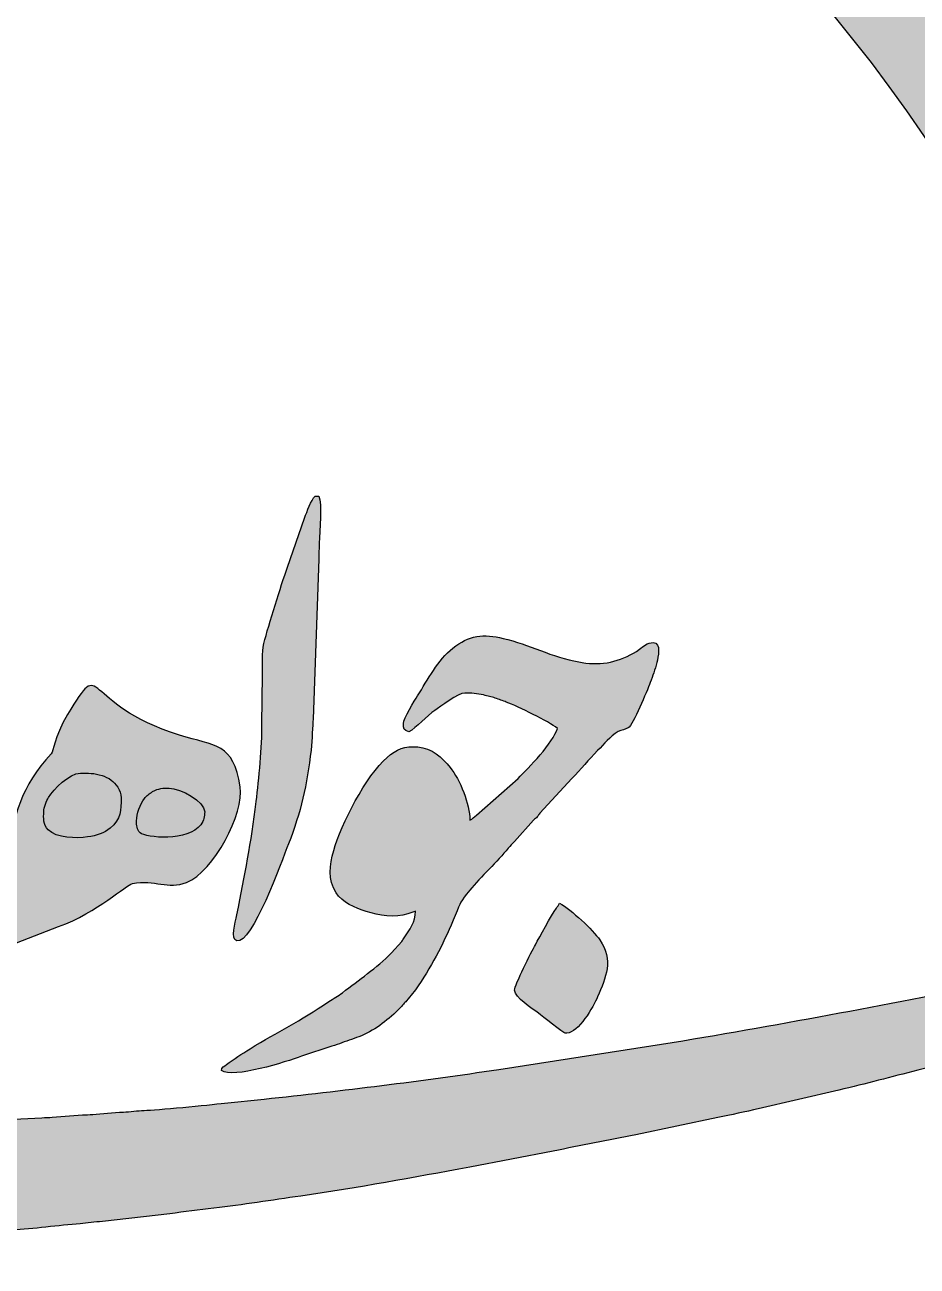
# Model space of a CAD drawing. Header units: millimetres. Extents: x -661.7 to -611.7, y -43.4 to 6.6.
# Drawn here: x -633.63 to -624.59, y -25.29 to -12.7 of the extents above; entities that cross this region are included whole.
import ezdxf

# ---------------------------------------------------------------- set-up
doc = ezdxf.new("R2010")
doc.units = ezdxf.units.MM
doc.header["$MEASUREMENT"] = 0
doc.layers.add('Layer 1', color=7, linetype='Continuous')

msp = doc.modelspace()

# ---------------------------------------------------------------- hatches: boundary and pattern name
at = {"layer": 'Layer 1', "true_color": 0x201e1e}
h = msp.add_hatch(color=250, dxfattribs=at)
edge = h.paths.add_edge_path()
edge.add_spline(control_points=[(-632.6188, -5.5433), (-626.1568, -7.7848), (-621.5173, -13.9255), (-621.5173, -21.1504), (-621.5173, -23.568), (-622.0368, -25.8641), (-622.9701, -27.9335), (-622.2923, -26.2056), (-621.9198, -24.3243), (-621.9198, -22.3559), (-621.9198, -15.3831), (-626.5908, -9.5016), (-632.9744, -7.6687), (-632.8872, -7.6316), (-632.804, -7.5829), (-632.7272, -7.5224), (-632.3312, -7.2102), (-632.169, -6.648), (-632.2791, -6.1639), (-632.333, -5.9269), (-632.4552, -5.7171), (-632.6188, -5.5433)], knot_values=[0, 0, 0, 0, 0.1428571, 0.1428571, 0.1428571, 0.2857143, 0.2857143, 0.2857143, 0.4285714, 0.4285714, 0.4285714, 0.5714286, 0.5714286, 0.5714286, 0.7142857, 0.7142857, 0.7142857, 0.8571429, 0.8571429, 0.8571429, 1, 1, 1, 1], degree=3, periodic=1)
h = msp.add_hatch(color=250, dxfattribs=at)
edge = h.paths.add_edge_path()
edge.add_spline(control_points=[(-630.6504, -17.4789), (-630.6504, -17.4789), (-630.6858, -17.4789), (-630.6858, -17.4789), (-630.7284, -17.5222), (-630.7685, -17.6335), (-630.7935, -17.7014), (-630.7935, -17.7014), (-630.9676, -18.2005), (-630.9676, -18.2005), (-631.0337, -18.3923), (-631.1559, -18.7783), (-631.2058, -18.9729), (-631.2296, -19.0661), (-631.2195, -19.1895), (-631.2195, -19.296), (-631.2195, -19.296), (-631.2253, -19.7915), (-631.2253, -19.7915), (-631.2253, -20.0162), (-631.2559, -20.3488), (-631.2837, -20.5748), (-631.3372, -21.01), (-631.3965, -21.3029), (-631.4798, -21.7258), (-631.4952, -21.8039), (-631.5505, -21.969), (-631.4788, -21.9873), (-631.3287, -22.0257), (-631.0265, -21.1833), (-630.9569, -21.006), (-630.8321, -20.6879), (-630.767, -20.406), (-630.7277, -20.0538), (-630.7157, -19.9461), (-630.7148, -19.8065), (-630.7054, -19.7404), (-630.7054, -19.7404), (-630.6507, -18.1152), (-630.6507, -18.1152), (-630.6507, -18.0564), (-630.6446, -18.0097), (-630.6448, -17.9562), (-630.6455, -17.8246), (-630.6093, -17.5542), (-630.6504, -17.4789)], knot_values=[0, 0, 0, 0, 0.0666667, 0.0666667, 0.0666667, 0.1333333, 0.1333333, 0.1333333, 0.2, 0.2, 0.2, 0.2666667, 0.2666667, 0.2666667, 0.3333333, 0.3333333, 0.3333333, 0.4, 0.4, 0.4, 0.4666667, 0.4666667, 0.4666667, 0.5333333, 0.5333333, 0.5333333, 0.6, 0.6, 0.6, 0.6666667, 0.6666667, 0.6666667, 0.7333333, 0.7333333, 0.7333333, 0.8, 0.8, 0.8, 0.8666667, 0.8666667, 0.8666667, 0.9333333, 0.9333333, 0.9333333, 1, 1, 1, 1], degree=3, periodic=1)
h = msp.add_hatch(color=250, dxfattribs=at)
edge = h.paths.add_edge_path()
edge.add_spline(control_points=[(-629.7916, -19.7854), (-629.7916, -19.8388), (-629.7916, -19.8507), (-629.7373, -19.8705), (-629.6601, -19.8278), (-629.5548, -19.7048), (-629.4737, -19.6513), (-629.4232, -19.618), (-629.2348, -19.4757), (-629.1684, -19.4757), (-629.1075, -19.4757), (-629.044, -19.4827), (-628.9818, -19.4955), (-628.936, -19.505), (-628.9003, -19.5141), (-628.8616, -19.5274), (-628.8236, -19.5405), (-628.7835, -19.5533), (-628.7492, -19.5671), (-628.6272, -19.6162), (-628.319, -19.7611), (-628.2312, -19.8344), (-628.2749, -19.9811), (-628.5239, -20.2351), (-628.6305, -20.3417), (-628.6305, -20.3417), (-629.0527, -20.7146), (-629.0527, -20.7146), (-629.0746, -20.7326), (-629.0919, -20.753), (-629.1183, -20.7632), (-629.1183, -20.604), (-629.219, -20.353), (-629.3187, -20.2294), (-629.3999, -20.1287), (-629.5039, -20.0343), (-629.6459, -20.0221), (-629.7797, -20.0107), (-629.8592, -20.0427), (-629.9573, -20.1281), (-630.1702, -20.3132), (-630.4224, -20.8052), (-630.4986, -21.0726), (-630.5417, -21.2234), (-630.558, -21.363), (-630.4738, -21.5009), (-630.4144, -21.5982), (-630.2782, -21.6566), (-630.1686, -21.6907), (-630.0403, -21.7307), (-629.8773, -21.7568), (-629.7458, -21.7154), (-629.7217, -21.7078), (-629.6913, -21.6931), (-629.6696, -21.6875), (-629.6701, -21.7933), (-629.728, -21.8788), (-629.7848, -21.9587), (-629.7957, -21.9741), (-629.7983, -21.9809), (-629.8094, -21.9952), (-629.8094, -21.9952), (-629.914, -22.1111), (-629.914, -22.1111), (-630.0652, -22.2628), (-630.2406, -22.3842), (-630.4106, -22.5138), (-630.4563, -22.5486), (-630.5003, -22.5722), (-630.5468, -22.6038), (-630.8463, -22.8077), (-631.0565, -22.903), (-631.3461, -23.0826), (-631.4317, -23.1358), (-631.509, -23.1843), (-631.5849, -23.242), (-631.6052, -23.2574), (-631.6362, -23.2723), (-631.6368, -23.3033), (-631.5159, -23.3877), (-630.9815, -23.213), (-630.8237, -23.1588), (-630.8237, -23.1588), (-630.516, -23.0563), (-630.516, -23.0563), (-630.4784, -23.0441), (-630.4493, -23.0346), (-630.4162, -23.0224), (-630.3508, -22.9981), (-630.2815, -22.9775), (-630.2183, -22.9502), (-630.0623, -22.883), (-629.9411, -22.7843), (-629.8234, -22.6666), (-629.8098, -22.653), (-629.8047, -22.6442), (-629.7925, -22.6303), (-629.7805, -22.6165), (-629.7719, -22.6106), (-629.7599, -22.5957), (-629.7201, -22.5464), (-629.6779, -22.4979), (-629.642, -22.4443), (-629.4864, -22.2115), (-629.3757, -21.9935), (-629.2667, -21.7309), (-629.2061, -21.585), (-629.2215, -21.5979), (-629.1187, -21.4748), (-629.0089, -21.3433), (-628.836, -21.1784), (-628.7302, -21.0497), (-628.7087, -21.0235), (-628.6891, -21.0078), (-628.6656, -20.9794), (-628.6656, -20.9794), (-628.4722, -20.7631), (-628.4722, -20.7631), (-628.459, -20.75), (-628.4482, -20.7462), (-628.4361, -20.732), (-628.4227, -20.7163), (-628.4209, -20.7069), (-628.4079, -20.6928), (-628.4079, -20.6928), (-628.0852, -20.3427), (-628.0852, -20.3427), (-627.9941, -20.2511), (-627.9154, -20.1498), (-627.8237, -20.0594), (-627.7528, -19.9895), (-627.7045, -19.9199), (-627.6141, -19.8654), (-627.5862, -19.8486), (-627.5387, -19.8453), (-627.5152, -19.8301), (-627.4632, -19.7962), (-627.3255, -19.4589), (-627.2906, -19.3691), (-627.2649, -19.3032), (-627.2428, -19.2366), (-627.2244, -19.1678), (-627.2101, -19.114), (-627.1765, -18.965), (-627.2597, -18.965), (-627.3247, -18.965), (-627.3554, -18.9996), (-627.401, -19.0325), (-627.5569, -19.1453), (-627.7521, -19.1966), (-627.9428, -19.1717), (-627.9699, -19.1681), (-627.9899, -19.1643), (-628.0155, -19.1593), (-628.1452, -19.1338), (-628.2784, -19.0945), (-628.4031, -19.0448), (-628.528, -18.9951), (-628.6507, -18.9547), (-628.7809, -18.9215), (-628.9779, -18.8713), (-629.13, -18.8905), (-629.2917, -19.0198), (-629.4428, -19.1406), (-629.5425, -19.3398), (-629.6505, -19.5052), (-629.6774, -19.5465), (-629.7916, -19.735), (-629.7916, -19.7854)], knot_values=[0, 0, 0, 0, 0.0178571, 0.0178571, 0.0178571, 0.0357143, 0.0357143, 0.0357143, 0.0535714, 0.0535714, 0.0535714, 0.0714286, 0.0714286, 0.0714286, 0.0892857, 0.0892857, 0.0892857, 0.1071429, 0.1071429, 0.1071429, 0.125, 0.125, 0.125, 0.1428571, 0.1428571, 0.1428571, 0.1607143, 0.1607143, 0.1607143, 0.1785714, 0.1785714, 0.1785714, 0.1964286, 0.1964286, 0.1964286, 0.2142857, 0.2142857, 0.2142857, 0.2321429, 0.2321429, 0.2321429, 0.25, 0.25, 0.25, 0.2678571, 0.2678571, 0.2678571, 0.2857143, 0.2857143, 0.2857143, 0.3035714, 0.3035714, 0.3035714, 0.3214286, 0.3214286, 0.3214286, 0.3392857, 0.3392857, 0.3392857, 0.3571429, 0.3571429, 0.3571429, 0.375, 0.375, 0.375, 0.3928571, 0.3928571, 0.3928571, 0.4107143, 0.4107143, 0.4107143, 0.4285714, 0.4285714, 0.4285714, 0.4464286, 0.4464286, 0.4464286, 0.4642857, 0.4642857, 0.4642857, 0.4821429, 0.4821429, 0.4821429, 0.5, 0.5, 0.5, 0.5178571, 0.5178571, 0.5178571, 0.5357143, 0.5357143, 0.5357143, 0.5535714, 0.5535714, 0.5535714, 0.5714286, 0.5714286, 0.5714286, 0.5892857, 0.5892857, 0.5892857, 0.6071429, 0.6071429, 0.6071429, 0.625, 0.625, 0.625, 0.6428571, 0.6428571, 0.6428571, 0.6607143, 0.6607143, 0.6607143, 0.6785714, 0.6785714, 0.6785714, 0.6964286, 0.6964286, 0.6964286, 0.7142857, 0.7142857, 0.7142857, 0.7321429, 0.7321429, 0.7321429, 0.75, 0.75, 0.75, 0.7678571, 0.7678571, 0.7678571, 0.7857143, 0.7857143, 0.7857143, 0.8035714, 0.8035714, 0.8035714, 0.8214286, 0.8214286, 0.8214286, 0.8392857, 0.8392857, 0.8392857, 0.8571429, 0.8571429, 0.8571429, 0.875, 0.875, 0.875, 0.8928571, 0.8928571, 0.8928571, 0.9107143, 0.9107143, 0.9107143, 0.9285714, 0.9285714, 0.9285714, 0.9464286, 0.9464286, 0.9464286, 0.9642857, 0.9642857, 0.9642857, 0.9821429, 0.9821429, 0.9821429, 1, 1, 1, 1], degree=3, periodic=1)
h = msp.add_hatch(color=250, dxfattribs=at)
edge = h.paths.add_edge_path()
edge.add_spline(control_points=[(-638.9483, -22.8679), (-638.9483, -22.8679), (-638.8003, -22.7012), (-638.8003, -22.7012), (-638.9635, -22.5597), (-639.0814, -22.3433), (-639.2193, -22.1511), (-639.6618, -22.6021), (-639.9195, -23.1014), (-640.0055, -23.7383), (-640.136, -24.7036), (-639.6324, -25.4044), (-638.6185, -25.2645), (-638.2311, -25.211), (-637.9253, -25.0913), (-637.5927, -24.9046), (-637.2518, -24.7132), (-636.8907, -24.3846), (-636.6313, -24.093), (-636.244, -23.6576), (-635.6574, -22.8521), (-635.2921, -22.369), (-635.1141, -22.1337), (-634.7255, -21.7094), (-634.4413, -21.5796), (-634.4413, -21.5796), (-633.8433, -21.1624), (-633.8433, -21.1624), (-633.8433, -21.1624), (-633.8202, -21.1396), (-633.8202, -21.1396), (-633.7319, -20.6992), (-633.6704, -20.4297), (-633.3598, -20.0904), (-633.3324, -20.0605), (-633.3421, -19.9382), (-633.1943, -19.6927), (-632.8196, -19.0704), (-633.0829, -19.5844), (-632.0596, -19.9027), (-631.6978, -20.0153), (-631.5131, -19.9793), (-631.4451, -20.4261), (-631.4049, -20.6903), (-631.7122, -21.2877), (-631.99, -21.3959), (-632.1768, -21.4687), (-632.3116, -21.3653), (-632.5386, -21.4076), (-632.6015, -21.4193), (-632.8918, -21.6971), (-633.2858, -21.8441), (-633.2858, -21.8441), (-633.8358, -22.0545), (-633.8358, -22.0545), (-633.8612, -22.09), (-633.8926, -22.0908), (-633.935, -22.1127), (-634.2773, -22.2934), (-634.2279, -22.2588), (-634.4969, -22.485), (-634.9489, -22.8649), (-635.2809, -23.306), (-635.6165, -23.7936), (-635.8399, -24.1182), (-636.24, -24.704), (-636.5041, -24.9723), (-636.9196, -25.3943), (-637.0505, -25.5496), (-637.5556, -25.8535), (-638.0193, -26.1324), (-638.4533, -26.1475), (-638.4925, -26.1615), (-638.5612, -26.186), (-638.8707, -26.1654), (-638.9874, -26.1409), (-639.4517, -26.0434), (-639.7046, -25.8346), (-639.955, -25.4709), (-640.1502, -25.1876), (-640.2383, -24.808), (-640.2697, -24.4706), (-640.3158, -23.9729), (-640.2504, -23.4671), (-640.0709, -22.9992), (-639.9055, -22.5681), (-639.6642, -22.1861), (-639.3388, -21.8577), (-639.5481, -21.1786), (-639.526, -20.5178), (-639.1792, -19.8932), (-638.9548, -19.4889), (-638.8908, -19.6994), (-638.9054, -19.7417), (-638.9054, -19.7417), (-639.0133, -19.9583), (-639.0133, -19.9583), (-639.2598, -20.4986), (-639.314, -21.0937), (-639.1586, -21.6677), (-638.7855, -21.3169), (-638.5569, -21.1862), (-638.1299, -20.9208), (-637.9651, -20.8184), (-637.5078, -20.6166), (-637.3159, -20.5564), (-636.8152, -20.3994), (-636.2108, -20.2826), (-635.6789, -20.3464), (-635.4015, -20.3797), (-635.1947, -20.4351), (-634.989, -20.6297), (-634.989, -20.6297), (-634.8486, -20.8017), (-634.8486, -20.8017), (-634.7342, -20.9863), (-634.7202, -21.216), (-634.7637, -21.4247), (-634.8175, -21.6826), (-634.9399, -21.8481), (-635.102, -22.0466), (-635.5295, -22.5703), (-636.2101, -22.9869), (-636.8685, -23.1097), (-637.3084, -23.1917), (-637.6836, -23.233), (-638.119, -23.0908), (-638.1841, -23.0696), (-638.3428, -23.0126), (-638.4258, -22.9643), (-638.5318, -23.0227), (-638.796, -23.2342), (-638.7642, -23.3469), (-638.7, -23.574), (-637.6074, -23.7034), (-637.4474, -23.7143), (-637.1635, -23.7337), (-636.9789, -23.7198), (-636.6941, -23.7198), (-636.6484, -23.7198), (-636.5817, -23.7754), (-636.6652, -23.8674), (-637.0613, -24.3041), (-637.4458, -24.7083), (-638.0151, -24.9533), (-638.144, -25.0087), (-638.2781, -25.0504), (-638.4125, -25.0901), (-638.5558, -25.1324), (-638.9242, -25.0701), (-639.0665, -25.0219), (-639.2688, -24.9534), (-639.5425, -24.7757), (-639.6493, -24.5794), (-639.8022, -24.2983), (-639.643, -23.8448), (-639.4884, -23.5953), (-639.3008, -23.2924), (-639.2433, -23.2094), (-639.0041, -22.9296), (-638.9864, -22.9089), (-638.9678, -22.887), (-638.9483, -22.8679)], knot_values=[0, 0, 0, 0, 0.0185185, 0.0185185, 0.0185185, 0.037037, 0.037037, 0.037037, 0.0555556, 0.0555556, 0.0555556, 0.0740741, 0.0740741, 0.0740741, 0.0925926, 0.0925926, 0.0925926, 0.1111111, 0.1111111, 0.1111111, 0.1296296, 0.1296296, 0.1296296, 0.1481481, 0.1481481, 0.1481481, 0.1666667, 0.1666667, 0.1666667, 0.1851852, 0.1851852, 0.1851852, 0.2037037, 0.2037037, 0.2037037, 0.2222222, 0.2222222, 0.2222222, 0.2407407, 0.2407407, 0.2407407, 0.2592593, 0.2592593, 0.2592593, 0.2777778, 0.2777778, 0.2777778, 0.2962963, 0.2962963, 0.2962963, 0.3148148, 0.3148148, 0.3148148, 0.3333333, 0.3333333, 0.3333333, 0.3518519, 0.3518519, 0.3518519, 0.3703704, 0.3703704, 0.3703704, 0.3888889, 0.3888889, 0.3888889, 0.4074074, 0.4074074, 0.4074074, 0.4259259, 0.4259259, 0.4259259, 0.4444444, 0.4444444, 0.4444444, 0.462963, 0.462963, 0.462963, 0.4814815, 0.4814815, 0.4814815, 0.5, 0.5, 0.5, 0.5185185, 0.5185185, 0.5185185, 0.537037, 0.537037, 0.537037, 0.5555556, 0.5555556, 0.5555556, 0.5740741, 0.5740741, 0.5740741, 0.5925926, 0.5925926, 0.5925926, 0.6111111, 0.6111111, 0.6111111, 0.6296296, 0.6296296, 0.6296296, 0.6481481, 0.6481481, 0.6481481, 0.6666667, 0.6666667, 0.6666667, 0.6851852, 0.6851852, 0.6851852, 0.7037037, 0.7037037, 0.7037037, 0.7222222, 0.7222222, 0.7222222, 0.7407407, 0.7407407, 0.7407407, 0.7592593, 0.7592593, 0.7592593, 0.7777778, 0.7777778, 0.7777778, 0.7962963, 0.7962963, 0.7962963, 0.8148148, 0.8148148, 0.8148148, 0.8333333, 0.8333333, 0.8333333, 0.8518519, 0.8518519, 0.8518519, 0.8703704, 0.8703704, 0.8703704, 0.8888889, 0.8888889, 0.8888889, 0.9074074, 0.9074074, 0.9074074, 0.9259259, 0.9259259, 0.9259259, 0.9444444, 0.9444444, 0.9444444, 0.962963, 0.962963, 0.962963, 0.9814815, 0.9814815, 0.9814815, 1, 1, 1, 1], degree=3, periodic=1)
h = msp.add_hatch(color=250, dxfattribs=at)
edge = h.paths.add_edge_path()
edge.add_spline(control_points=[(-633.437, -20.6725), (-633.437, -20.7482), (-633.446, -20.8051), (-633.3904, -20.8626), (-633.3072, -20.9485), (-633.1073, -20.9515), (-632.9916, -20.9345), (-632.9027, -20.9214), (-632.8222, -20.8957), (-632.7637, -20.8463), (-632.6508, -20.7511), (-632.6533, -20.6629), (-632.6533, -20.5379), (-632.6533, -20.4603), (-632.7104, -20.3905), (-632.7521, -20.3584), (-632.7791, -20.3376), (-632.8205, -20.3203), (-632.8459, -20.312), (-632.9273, -20.2855), (-632.9859, -20.2884), (-633.0658, -20.2884), (-633.1787, -20.2884), (-633.3364, -20.4502), (-633.3879, -20.5339), (-633.4078, -20.5663), (-633.437, -20.6402), (-633.437, -20.6725)], knot_values=[0, 0, 0, 0, 0.1111111, 0.1111111, 0.1111111, 0.2222222, 0.2222222, 0.2222222, 0.3333333, 0.3333333, 0.3333333, 0.4444444, 0.4444444, 0.4444444, 0.5555556, 0.5555556, 0.5555556, 0.6666667, 0.6666667, 0.6666667, 0.7777778, 0.7777778, 0.7777778, 0.8888889, 0.8888889, 0.8888889, 1, 1, 1, 1], degree=3, periodic=1)
h = msp.add_hatch(color=250, dxfattribs=at)
edge = h.paths.add_edge_path()
edge.add_spline(control_points=[(-632.4966, -20.7704), (-632.4966, -20.8156), (-632.4954, -20.8615), (-632.46, -20.8928), (-632.4004, -20.9454), (-631.9726, -20.9827), (-631.8447, -20.8106), (-631.8117, -20.7661), (-631.8058, -20.7287), (-631.8058, -20.6786), (-631.8058, -20.5766), (-632.0502, -20.4394), (-632.1665, -20.4394), (-632.2254, -20.4394), (-632.2769, -20.4408), (-632.3337, -20.4748), (-632.3678, -20.4952), (-632.3936, -20.517), (-632.4157, -20.5455), (-632.4577, -20.5997), (-632.4966, -20.7011), (-632.4966, -20.7704)], knot_values=[0, 0, 0, 0, 0.1428571, 0.1428571, 0.1428571, 0.2857143, 0.2857143, 0.2857143, 0.4285714, 0.4285714, 0.4285714, 0.5714286, 0.5714286, 0.5714286, 0.7142857, 0.7142857, 0.7142857, 0.8571429, 0.8571429, 0.8571429, 1, 1, 1, 1], degree=3, periodic=1)
h = msp.add_hatch(color=250, dxfattribs=at)
edge = h.paths.add_edge_path()
edge.add_spline(control_points=[(-628.6655, -22.4896), (-628.6655, -22.5579), (-628.4842, -22.6763), (-628.423, -22.7228), (-628.3909, -22.7471), (-628.1688, -22.9239), (-628.1529, -22.9239), (-628.1529, -22.9239), (-628.1346, -22.9239), (-628.1346, -22.9239), (-628.0225, -22.9239), (-627.8649, -22.6547), (-627.824, -22.5559), (-627.7426, -22.3592), (-627.6573, -22.184), (-627.8012, -21.9787), (-627.8719, -21.8779), (-628.0905, -21.6724), (-628.2094, -21.6073), (-628.2157, -21.6239), (-628.2302, -21.6405), (-628.2407, -21.6555), (-628.2948, -21.7327), (-628.4119, -21.949), (-628.4549, -22.028), (-628.4914, -22.0953), (-628.6655, -22.4345), (-628.6655, -22.4896)], knot_values=[0, 0, 0, 0, 0.1111111, 0.1111111, 0.1111111, 0.2222222, 0.2222222, 0.2222222, 0.3333333, 0.3333333, 0.3333333, 0.4444444, 0.4444444, 0.4444444, 0.5555556, 0.5555556, 0.5555556, 0.6666667, 0.6666667, 0.6666667, 0.7777778, 0.7777778, 0.7777778, 0.8888889, 0.8888889, 0.8888889, 1, 1, 1, 1], degree=3, periodic=1)
h = msp.add_hatch(color=250, dxfattribs=at)
edge = h.paths.add_edge_path()
edge.add_spline(control_points=[(-622.8098, -22.5579), (-622.8098, -22.5579), (-622.8098, -22.4642), (-622.8098, -22.4642), (-622.8107, -22.4629), (-622.8117, -22.461), (-622.8122, -22.4601), (-622.8122, -22.4601), (-622.8304, -22.4223), (-622.8304, -22.4223), (-622.9159, -22.2469), (-623.3931, -22.342), (-623.5221, -22.3629), (-623.6493, -22.3835), (-623.7696, -22.4116), (-623.8938, -22.4359), (-625.0353, -22.6595), (-626.1292, -22.8662), (-627.2843, -23.0539), (-627.2843, -23.0539), (-628.8267, -23.2914), (-628.8267, -23.2914), (-629.6049, -23.4096), (-630.4128, -23.5079), (-631.2015, -23.5918), (-631.2015, -23.5918), (-631.6051, -23.6333), (-631.6051, -23.6333), (-631.7703, -23.6535), (-632.2959, -23.7023), (-632.4203, -23.7069), (-632.485, -23.7092), (-632.5637, -23.7227), (-632.6284, -23.7243), (-632.7409, -23.7271), (-632.8449, -23.7452), (-632.9403, -23.7476), (-632.9801, -23.7486), (-633.0042, -23.7518), (-633.0445, -23.7533), (-633.0445, -23.7533), (-633.3518, -23.7755), (-633.3518, -23.7755), (-633.3823, -23.7789), (-633.425, -23.7795), (-633.4551, -23.7819), (-633.4551, -23.7819), (-634.0948, -23.8124), (-634.0948, -23.8124), (-634.1535, -23.8191), (-634.2489, -23.8232), (-634.3108, -23.8229), (-634.3108, -23.8229), (-634.7403, -23.8388), (-634.7403, -23.8388), (-634.8298, -23.8503), (-634.9764, -23.8407), (-635.0314, -23.8485), (-635.0999, -23.8582), (-635.1776, -23.852), (-635.2488, -23.852), (-635.2797, -23.9018), (-635.3333, -23.96), (-635.3637, -24.0115), (-635.3818, -24.0422), (-635.4027, -24.066), (-635.4229, -24.0927), (-635.4417, -24.1176), (-635.4617, -24.1456), (-635.4802, -24.1701), (-635.56, -24.276), (-635.6521, -24.367), (-635.7219, -24.4789), (-635.7847, -24.5796), (-635.9388, -24.7688), (-636.0209, -24.8716), (-636.0408, -24.8965), (-636.0625, -24.9176), (-636.0808, -24.946), (-636.1101, -24.9914), (-636.1349, -25.0027), (-636.1472, -25.0204), (-636.1625, -25.0424), (-636.1601, -25.0417), (-636.1768, -25.058), (-636.1892, -25.07), (-636.1996, -25.0761), (-636.2071, -25.0925), (-636.2071, -25.0925), (-635.248, -25.042), (-635.248, -25.042), (-635.2158, -25.0422), (-635.1616, -25.0387), (-635.1267, -25.0356), (-635.1267, -25.0356), (-634.7772, -25.0128), (-634.7772, -25.0128), (-634.6673, -25.0066), (-634.5384, -24.979), (-634.4514, -24.9781), (-634.3598, -24.9772), (-634.1999, -24.9554), (-634.1022, -24.9493), (-634.0613, -24.9468), (-634.0284, -24.9455), (-633.9865, -24.9407), (-633.9102, -24.932), (-633.8275, -24.9242), (-633.7542, -24.9202), (-633.5527, -24.9091), (-633.2776, -24.8721), (-633.0691, -24.8557), (-632.997, -24.85), (-632.9185, -24.8399), (-632.8429, -24.832), (-632.8429, -24.832), (-632.1601, -24.7546), (-632.1601, -24.7546), (-632.01, -24.7348), (-631.8659, -24.7166), (-631.7123, -24.6987), (-631.4183, -24.6644), (-631.127, -24.6175), (-630.8326, -24.5755), (-630.2449, -24.4917), (-629.703, -24.3889), (-629.1204, -24.2834), (-629.1204, -24.2834), (-628.2728, -24.1196), (-628.2728, -24.1196), (-627.9955, -24.0628), (-627.7155, -24.0101), (-627.4372, -23.9536), (-627.4372, -23.9536), (-626.6064, -23.7795), (-626.6064, -23.7795), (-626.4699, -23.7535), (-626.3271, -23.7202), (-626.1965, -23.69), (-626.1965, -23.69), (-625.3807, -23.5018), (-625.3807, -23.5018), (-625.0991, -23.4357), (-624.8539, -23.3688), (-624.5783, -23.3001), (-624.1509, -23.1934), (-623.8357, -23.0825), (-623.432, -22.942), (-623.3661, -22.9191), (-623.1374, -22.8218), (-623.0831, -22.7889), (-623.0299, -22.7566), (-622.9762, -22.7313), (-622.9269, -22.6944), (-622.9016, -22.6755), (-622.8793, -22.6561), (-622.8588, -22.6341), (-622.8501, -22.6247), (-622.8385, -22.6103), (-622.8316, -22.6), (-622.8316, -22.6), (-622.8098, -22.5579), (-622.8098, -22.5579)], knot_values=[0, 0, 0, 0, 0.0185185, 0.0185185, 0.0185185, 0.037037, 0.037037, 0.037037, 0.0555556, 0.0555556, 0.0555556, 0.0740741, 0.0740741, 0.0740741, 0.0925926, 0.0925926, 0.0925926, 0.1111111, 0.1111111, 0.1111111, 0.1296296, 0.1296296, 0.1296296, 0.1481481, 0.1481481, 0.1481481, 0.1666667, 0.1666667, 0.1666667, 0.1851852, 0.1851852, 0.1851852, 0.2037037, 0.2037037, 0.2037037, 0.2222222, 0.2222222, 0.2222222, 0.2407407, 0.2407407, 0.2407407, 0.2592593, 0.2592593, 0.2592593, 0.2777778, 0.2777778, 0.2777778, 0.2962963, 0.2962963, 0.2962963, 0.3148148, 0.3148148, 0.3148148, 0.3333333, 0.3333333, 0.3333333, 0.3518519, 0.3518519, 0.3518519, 0.3703704, 0.3703704, 0.3703704, 0.3888889, 0.3888889, 0.3888889, 0.4074074, 0.4074074, 0.4074074, 0.4259259, 0.4259259, 0.4259259, 0.4444444, 0.4444444, 0.4444444, 0.462963, 0.462963, 0.462963, 0.4814815, 0.4814815, 0.4814815, 0.5, 0.5, 0.5, 0.5185185, 0.5185185, 0.5185185, 0.537037, 0.537037, 0.537037, 0.5555556, 0.5555556, 0.5555556, 0.5740741, 0.5740741, 0.5740741, 0.5925926, 0.5925926, 0.5925926, 0.6111111, 0.6111111, 0.6111111, 0.6296296, 0.6296296, 0.6296296, 0.6481481, 0.6481481, 0.6481481, 0.6666667, 0.6666667, 0.6666667, 0.6851852, 0.6851852, 0.6851852, 0.7037037, 0.7037037, 0.7037037, 0.7222222, 0.7222222, 0.7222222, 0.7407407, 0.7407407, 0.7407407, 0.7592593, 0.7592593, 0.7592593, 0.7777778, 0.7777778, 0.7777778, 0.7962963, 0.7962963, 0.7962963, 0.8148148, 0.8148148, 0.8148148, 0.8333333, 0.8333333, 0.8333333, 0.8518519, 0.8518519, 0.8518519, 0.8703704, 0.8703704, 0.8703704, 0.8888889, 0.8888889, 0.8888889, 0.9074074, 0.9074074, 0.9074074, 0.9259259, 0.9259259, 0.9259259, 0.9444444, 0.9444444, 0.9444444, 0.962963, 0.962963, 0.962963, 0.9814815, 0.9814815, 0.9814815, 1, 1, 1, 1], degree=3, periodic=1)

# ---------------------------------------------------------------- linework, layer by layer
at = {"layer": 'Layer 1', "color": 250, "lineweight": 18}
msp.add_open_spline([(-649.7355, 6.5615), (-649.7355, 6.5615), (-623.7355, 6.5615), (-623.7355, 6.5615), (-623.7355, 6.5615), (-611.7355, -5.4385), (-611.7355, -5.4385), (-611.7355, -5.4385), (-611.7355, -31.4385), (-611.7355, -31.4385), (-611.7355, -31.4385), (-623.7355, -43.4385), (-623.7355, -43.4385), (-623.7355, -43.4385), (-649.7355, -43.4385), (-649.7355, -43.4385), (-649.7355, -43.4385), (-661.7355, -31.4385), (-661.7355, -31.4385), (-661.7355, -31.4385), (-661.7355, -5.4385), (-661.7355, -5.4385), (-661.7355, -5.4385), (-649.7355, 6.5615), (-649.7355, 6.5615)], degree=3, knots=[0, 0, 0, 0, 0.125, 0.125, 0.125, 0.25, 0.25, 0.25, 0.375, 0.375, 0.375, 0.5, 0.5, 0.5, 0.625, 0.625, 0.625, 0.75, 0.75, 0.75, 0.875, 0.875, 0.875, 1, 1, 1, 1], dxfattribs=at)
at = {"layer": 'Layer 1', "color": 250}
for points, knots in [([(-632.6188, -5.5433), (-626.1568, -7.7848), (-621.5173, -13.9255), (-621.5173, -21.1504), (-621.5173, -23.568), (-622.0368, -25.8641), (-622.9701, -27.9335), (-622.2923, -26.2056), (-621.9198, -24.3243), (-621.9198, -22.3559), (-621.9198, -15.3831), (-626.5908, -9.5016), (-632.9744, -7.6687), (-632.8872, -7.6316), (-632.804, -7.5829), (-632.7272, -7.5224), (-632.3312, -7.2102), (-632.169, -6.648), (-632.2791, -6.1639), (-632.333, -5.9269), (-632.4552, -5.7171), (-632.6188, -5.5433)], [0, 0, 0, 0, 0.1428571, 0.1428571, 0.1428571, 0.2857143, 0.2857143, 0.2857143, 0.4285714, 0.4285714, 0.4285714, 0.5714286, 0.5714286, 0.5714286, 0.7142857, 0.7142857, 0.7142857, 0.8571429, 0.8571429, 0.8571429, 1, 1, 1, 1]), ([(-630.6504, -17.4789), (-630.6504, -17.4789), (-630.6858, -17.4789), (-630.6858, -17.4789), (-630.7284, -17.5222), (-630.7685, -17.6335), (-630.7935, -17.7014), (-630.7935, -17.7014), (-630.9676, -18.2005), (-630.9676, -18.2005), (-631.0337, -18.3923), (-631.1559, -18.7783), (-631.2058, -18.9729), (-631.2296, -19.0661), (-631.2195, -19.1895), (-631.2195, -19.296), (-631.2195, -19.296), (-631.2253, -19.7915), (-631.2253, -19.7915), (-631.2253, -20.0162), (-631.2559, -20.3488), (-631.2837, -20.5748), (-631.3372, -21.01), (-631.3965, -21.3029), (-631.4798, -21.7258), (-631.4952, -21.8039), (-631.5505, -21.969), (-631.4788, -21.9873), (-631.3287, -22.0257), (-631.0265, -21.1833), (-630.9569, -21.006), (-630.8321, -20.6879), (-630.767, -20.406), (-630.7277, -20.0538), (-630.7157, -19.9461), (-630.7148, -19.8065), (-630.7054, -19.7404), (-630.7054, -19.7404), (-630.6507, -18.1152), (-630.6507, -18.1152), (-630.6507, -18.0564), (-630.6446, -18.0097), (-630.6448, -17.9562), (-630.6455, -17.8246), (-630.6093, -17.5542), (-630.6504, -17.4789)], [0, 0, 0, 0, 0.0666667, 0.0666667, 0.0666667, 0.1333333, 0.1333333, 0.1333333, 0.2, 0.2, 0.2, 0.2666667, 0.2666667, 0.2666667, 0.3333333, 0.3333333, 0.3333333, 0.4, 0.4, 0.4, 0.4666667, 0.4666667, 0.4666667, 0.5333333, 0.5333333, 0.5333333, 0.6, 0.6, 0.6, 0.6666667, 0.6666667, 0.6666667, 0.7333333, 0.7333333, 0.7333333, 0.8, 0.8, 0.8, 0.8666667, 0.8666667, 0.8666667, 0.9333333, 0.9333333, 0.9333333, 1, 1, 1, 1]), ([(-629.7916, -19.7854), (-629.7916, -19.8388), (-629.7916, -19.8507), (-629.7373, -19.8705), (-629.6601, -19.8278), (-629.5548, -19.7048), (-629.4737, -19.6513), (-629.4232, -19.618), (-629.2348, -19.4757), (-629.1684, -19.4757), (-629.1075, -19.4757), (-629.044, -19.4827), (-628.9818, -19.4955), (-628.936, -19.505), (-628.9003, -19.5141), (-628.8616, -19.5274), (-628.8236, -19.5405), (-628.7835, -19.5533), (-628.7492, -19.5671), (-628.6272, -19.6162), (-628.319, -19.7611), (-628.2312, -19.8344), (-628.2749, -19.9811), (-628.5239, -20.2351), (-628.6305, -20.3417), (-628.6305, -20.3417), (-629.0527, -20.7146), (-629.0527, -20.7146), (-629.0746, -20.7326), (-629.0919, -20.753), (-629.1183, -20.7632), (-629.1183, -20.604), (-629.219, -20.353), (-629.3187, -20.2294), (-629.3999, -20.1287), (-629.5039, -20.0343), (-629.6459, -20.0221), (-629.7797, -20.0107), (-629.8592, -20.0427), (-629.9573, -20.1281), (-630.1702, -20.3132), (-630.4224, -20.8052), (-630.4986, -21.0726), (-630.5417, -21.2234), (-630.558, -21.363), (-630.4738, -21.5009), (-630.4144, -21.5982), (-630.2782, -21.6566), (-630.1686, -21.6907), (-630.0403, -21.7307), (-629.8773, -21.7568), (-629.7458, -21.7154), (-629.7217, -21.7078), (-629.6913, -21.6931), (-629.6696, -21.6875), (-629.6701, -21.7933), (-629.728, -21.8788), (-629.7848, -21.9587), (-629.7957, -21.9741), (-629.7983, -21.9809), (-629.8094, -21.9952), (-629.8094, -21.9952), (-629.914, -22.1111), (-629.914, -22.1111), (-630.0652, -22.2628), (-630.2406, -22.3842), (-630.4106, -22.5138), (-630.4563, -22.5486), (-630.5003, -22.5722), (-630.5468, -22.6038), (-630.8463, -22.8077), (-631.0565, -22.903), (-631.3461, -23.0826), (-631.4317, -23.1358), (-631.509, -23.1843), (-631.5849, -23.242), (-631.6052, -23.2574), (-631.6362, -23.2723), (-631.6368, -23.3033), (-631.5159, -23.3877), (-630.9815, -23.213), (-630.8237, -23.1588), (-630.8237, -23.1588), (-630.516, -23.0563), (-630.516, -23.0563), (-630.4784, -23.0441), (-630.4493, -23.0346), (-630.4162, -23.0224), (-630.3508, -22.9981), (-630.2815, -22.9775), (-630.2183, -22.9502), (-630.0623, -22.883), (-629.9411, -22.7843), (-629.8234, -22.6666), (-629.8098, -22.653), (-629.8047, -22.6442), (-629.7925, -22.6303), (-629.7805, -22.6165), (-629.7719, -22.6106), (-629.7599, -22.5957), (-629.7201, -22.5464), (-629.6779, -22.4979), (-629.642, -22.4443), (-629.4864, -22.2115), (-629.3757, -21.9935), (-629.2667, -21.7309), (-629.2061, -21.585), (-629.2215, -21.5979), (-629.1187, -21.4748), (-629.0089, -21.3433), (-628.836, -21.1784), (-628.7302, -21.0497), (-628.7087, -21.0235), (-628.6891, -21.0078), (-628.6656, -20.9794), (-628.6656, -20.9794), (-628.4722, -20.7631), (-628.4722, -20.7631), (-628.459, -20.75), (-628.4482, -20.7462), (-628.4361, -20.732), (-628.4227, -20.7163), (-628.4209, -20.7069), (-628.4079, -20.6928), (-628.4079, -20.6928), (-628.0852, -20.3427), (-628.0852, -20.3427), (-627.9941, -20.2511), (-627.9154, -20.1498), (-627.8237, -20.0594), (-627.7528, -19.9895), (-627.7045, -19.9199), (-627.6141, -19.8654), (-627.5862, -19.8486), (-627.5387, -19.8453), (-627.5152, -19.8301), (-627.4632, -19.7962), (-627.3255, -19.4589), (-627.2906, -19.3691), (-627.2649, -19.3032), (-627.2428, -19.2366), (-627.2244, -19.1678), (-627.2101, -19.114), (-627.1765, -18.965), (-627.2597, -18.965), (-627.3247, -18.965), (-627.3554, -18.9996), (-627.401, -19.0325), (-627.5569, -19.1453), (-627.7521, -19.1966), (-627.9428, -19.1717), (-627.9699, -19.1681), (-627.9899, -19.1643), (-628.0155, -19.1593), (-628.1452, -19.1338), (-628.2784, -19.0945), (-628.4031, -19.0448), (-628.528, -18.9951), (-628.6507, -18.9547), (-628.7809, -18.9215), (-628.9779, -18.8713), (-629.13, -18.8905), (-629.2917, -19.0198), (-629.4428, -19.1406), (-629.5425, -19.3398), (-629.6505, -19.5052), (-629.6774, -19.5465), (-629.7916, -19.735), (-629.7916, -19.7854)], [0, 0, 0, 0, 0.0178571, 0.0178571, 0.0178571, 0.0357143, 0.0357143, 0.0357143, 0.0535714, 0.0535714, 0.0535714, 0.0714286, 0.0714286, 0.0714286, 0.0892857, 0.0892857, 0.0892857, 0.1071429, 0.1071429, 0.1071429, 0.125, 0.125, 0.125, 0.1428571, 0.1428571, 0.1428571, 0.1607143, 0.1607143, 0.1607143, 0.1785714, 0.1785714, 0.1785714, 0.1964286, 0.1964286, 0.1964286, 0.2142857, 0.2142857, 0.2142857, 0.2321429, 0.2321429, 0.2321429, 0.25, 0.25, 0.25, 0.2678571, 0.2678571, 0.2678571, 0.2857143, 0.2857143, 0.2857143, 0.3035714, 0.3035714, 0.3035714, 0.3214286, 0.3214286, 0.3214286, 0.3392857, 0.3392857, 0.3392857, 0.3571429, 0.3571429, 0.3571429, 0.375, 0.375, 0.375, 0.3928571, 0.3928571, 0.3928571, 0.4107143, 0.4107143, 0.4107143, 0.4285714, 0.4285714, 0.4285714, 0.4464286, 0.4464286, 0.4464286, 0.4642857, 0.4642857, 0.4642857, 0.4821429, 0.4821429, 0.4821429, 0.5, 0.5, 0.5, 0.5178571, 0.5178571, 0.5178571, 0.5357143, 0.5357143, 0.5357143, 0.5535714, 0.5535714, 0.5535714, 0.5714286, 0.5714286, 0.5714286, 0.5892857, 0.5892857, 0.5892857, 0.6071429, 0.6071429, 0.6071429, 0.625, 0.625, 0.625, 0.6428571, 0.6428571, 0.6428571, 0.6607143, 0.6607143, 0.6607143, 0.6785714, 0.6785714, 0.6785714, 0.6964286, 0.6964286, 0.6964286, 0.7142857, 0.7142857, 0.7142857, 0.7321429, 0.7321429, 0.7321429, 0.75, 0.75, 0.75, 0.7678571, 0.7678571, 0.7678571, 0.7857143, 0.7857143, 0.7857143, 0.8035714, 0.8035714, 0.8035714, 0.8214286, 0.8214286, 0.8214286, 0.8392857, 0.8392857, 0.8392857, 0.8571429, 0.8571429, 0.8571429, 0.875, 0.875, 0.875, 0.8928571, 0.8928571, 0.8928571, 0.9107143, 0.9107143, 0.9107143, 0.9285714, 0.9285714, 0.9285714, 0.9464286, 0.9464286, 0.9464286, 0.9642857, 0.9642857, 0.9642857, 0.9821429, 0.9821429, 0.9821429, 1, 1, 1, 1]), ([(-638.9483, -22.8679), (-638.9483, -22.8679), (-638.8003, -22.7012), (-638.8003, -22.7012), (-638.9635, -22.5597), (-639.0814, -22.3433), (-639.2193, -22.1511), (-639.6618, -22.6021), (-639.9195, -23.1014), (-640.0055, -23.7383), (-640.136, -24.7036), (-639.6324, -25.4044), (-638.6185, -25.2645), (-638.2311, -25.211), (-637.9253, -25.0913), (-637.5927, -24.9046), (-637.2518, -24.7132), (-636.8907, -24.3846), (-636.6313, -24.093), (-636.244, -23.6576), (-635.6574, -22.8521), (-635.2921, -22.369), (-635.1141, -22.1337), (-634.7255, -21.7094), (-634.4413, -21.5796), (-634.4413, -21.5796), (-633.8433, -21.1624), (-633.8433, -21.1624), (-633.8433, -21.1624), (-633.8202, -21.1396), (-633.8202, -21.1396), (-633.7319, -20.6992), (-633.6704, -20.4297), (-633.3598, -20.0904), (-633.3324, -20.0605), (-633.3421, -19.9382), (-633.1943, -19.6927), (-632.8196, -19.0704), (-633.0829, -19.5844), (-632.0596, -19.9027), (-631.6978, -20.0153), (-631.5131, -19.9793), (-631.4451, -20.4261), (-631.4049, -20.6903), (-631.7122, -21.2877), (-631.99, -21.3959), (-632.1768, -21.4687), (-632.3116, -21.3653), (-632.5386, -21.4076), (-632.6015, -21.4193), (-632.8918, -21.6971), (-633.2858, -21.8441), (-633.2858, -21.8441), (-633.8358, -22.0545), (-633.8358, -22.0545), (-633.8612, -22.09), (-633.8926, -22.0908), (-633.935, -22.1127), (-634.2773, -22.2934), (-634.2279, -22.2588), (-634.4969, -22.485), (-634.9489, -22.8649), (-635.2809, -23.306), (-635.6165, -23.7936), (-635.8399, -24.1182), (-636.24, -24.704), (-636.5041, -24.9723), (-636.9196, -25.3943), (-637.0505, -25.5496), (-637.5556, -25.8535), (-638.0193, -26.1324), (-638.4533, -26.1475), (-638.4925, -26.1615), (-638.5612, -26.186), (-638.8707, -26.1654), (-638.9874, -26.1409), (-639.4517, -26.0434), (-639.7046, -25.8346), (-639.955, -25.4709), (-640.1502, -25.1876), (-640.2383, -24.808), (-640.2697, -24.4706), (-640.3158, -23.9729), (-640.2504, -23.4671), (-640.0709, -22.9992), (-639.9055, -22.5681), (-639.6642, -22.1861), (-639.3388, -21.8577), (-639.5481, -21.1786), (-639.526, -20.5178), (-639.1792, -19.8932), (-638.9548, -19.4889), (-638.8908, -19.6994), (-638.9054, -19.7417), (-638.9054, -19.7417), (-639.0133, -19.9583), (-639.0133, -19.9583), (-639.2598, -20.4986), (-639.314, -21.0937), (-639.1586, -21.6677), (-638.7855, -21.3169), (-638.5569, -21.1862), (-638.1299, -20.9208), (-637.9651, -20.8184), (-637.5078, -20.6166), (-637.3159, -20.5564), (-636.8152, -20.3994), (-636.2108, -20.2826), (-635.6789, -20.3464), (-635.4015, -20.3797), (-635.1947, -20.4351), (-634.989, -20.6297), (-634.989, -20.6297), (-634.8486, -20.8017), (-634.8486, -20.8017), (-634.7342, -20.9863), (-634.7202, -21.216), (-634.7637, -21.4247), (-634.8175, -21.6826), (-634.9399, -21.8481), (-635.102, -22.0466), (-635.5295, -22.5703), (-636.2101, -22.9869), (-636.8685, -23.1097), (-637.3084, -23.1917), (-637.6836, -23.233), (-638.119, -23.0908), (-638.1841, -23.0696), (-638.3428, -23.0126), (-638.4258, -22.9643), (-638.5318, -23.0227), (-638.796, -23.2342), (-638.7642, -23.3469), (-638.7, -23.574), (-637.6074, -23.7034), (-637.4474, -23.7143), (-637.1635, -23.7337), (-636.9789, -23.7198), (-636.6941, -23.7198), (-636.6484, -23.7198), (-636.5817, -23.7754), (-636.6652, -23.8674), (-637.0613, -24.3041), (-637.4458, -24.7083), (-638.0151, -24.9533), (-638.144, -25.0087), (-638.2781, -25.0504), (-638.4125, -25.0901), (-638.5558, -25.1324), (-638.9242, -25.0701), (-639.0665, -25.0219), (-639.2688, -24.9534), (-639.5425, -24.7757), (-639.6493, -24.5794), (-639.8022, -24.2983), (-639.643, -23.8448), (-639.4884, -23.5953), (-639.3008, -23.2924), (-639.2433, -23.2094), (-639.0041, -22.9296), (-638.9864, -22.9089), (-638.9678, -22.887), (-638.9483, -22.8679)], [0, 0, 0, 0, 0.0185185, 0.0185185, 0.0185185, 0.037037, 0.037037, 0.037037, 0.0555556, 0.0555556, 0.0555556, 0.0740741, 0.0740741, 0.0740741, 0.0925926, 0.0925926, 0.0925926, 0.1111111, 0.1111111, 0.1111111, 0.1296296, 0.1296296, 0.1296296, 0.1481481, 0.1481481, 0.1481481, 0.1666667, 0.1666667, 0.1666667, 0.1851852, 0.1851852, 0.1851852, 0.2037037, 0.2037037, 0.2037037, 0.2222222, 0.2222222, 0.2222222, 0.2407407, 0.2407407, 0.2407407, 0.2592593, 0.2592593, 0.2592593, 0.2777778, 0.2777778, 0.2777778, 0.2962963, 0.2962963, 0.2962963, 0.3148148, 0.3148148, 0.3148148, 0.3333333, 0.3333333, 0.3333333, 0.3518519, 0.3518519, 0.3518519, 0.3703704, 0.3703704, 0.3703704, 0.3888889, 0.3888889, 0.3888889, 0.4074074, 0.4074074, 0.4074074, 0.4259259, 0.4259259, 0.4259259, 0.4444444, 0.4444444, 0.4444444, 0.462963, 0.462963, 0.462963, 0.4814815, 0.4814815, 0.4814815, 0.5, 0.5, 0.5, 0.5185185, 0.5185185, 0.5185185, 0.537037, 0.537037, 0.537037, 0.5555556, 0.5555556, 0.5555556, 0.5740741, 0.5740741, 0.5740741, 0.5925926, 0.5925926, 0.5925926, 0.6111111, 0.6111111, 0.6111111, 0.6296296, 0.6296296, 0.6296296, 0.6481481, 0.6481481, 0.6481481, 0.6666667, 0.6666667, 0.6666667, 0.6851852, 0.6851852, 0.6851852, 0.7037037, 0.7037037, 0.7037037, 0.7222222, 0.7222222, 0.7222222, 0.7407407, 0.7407407, 0.7407407, 0.7592593, 0.7592593, 0.7592593, 0.7777778, 0.7777778, 0.7777778, 0.7962963, 0.7962963, 0.7962963, 0.8148148, 0.8148148, 0.8148148, 0.8333333, 0.8333333, 0.8333333, 0.8518519, 0.8518519, 0.8518519, 0.8703704, 0.8703704, 0.8703704, 0.8888889, 0.8888889, 0.8888889, 0.9074074, 0.9074074, 0.9074074, 0.9259259, 0.9259259, 0.9259259, 0.9444444, 0.9444444, 0.9444444, 0.962963, 0.962963, 0.962963, 0.9814815, 0.9814815, 0.9814815, 1, 1, 1, 1]), ([(-633.437, -20.6725), (-633.437, -20.7482), (-633.446, -20.8051), (-633.3904, -20.8626), (-633.3072, -20.9485), (-633.1073, -20.9515), (-632.9916, -20.9345), (-632.9027, -20.9214), (-632.8222, -20.8957), (-632.7637, -20.8463), (-632.6508, -20.7511), (-632.6533, -20.6629), (-632.6533, -20.5379), (-632.6533, -20.4603), (-632.7104, -20.3905), (-632.7521, -20.3584), (-632.7791, -20.3376), (-632.8205, -20.3203), (-632.8459, -20.312), (-632.9273, -20.2855), (-632.9859, -20.2884), (-633.0658, -20.2884), (-633.1787, -20.2884), (-633.3364, -20.4502), (-633.3879, -20.5339), (-633.4078, -20.5663), (-633.437, -20.6402), (-633.437, -20.6725)], [0, 0, 0, 0, 0.1111111, 0.1111111, 0.1111111, 0.2222222, 0.2222222, 0.2222222, 0.3333333, 0.3333333, 0.3333333, 0.4444444, 0.4444444, 0.4444444, 0.5555556, 0.5555556, 0.5555556, 0.6666667, 0.6666667, 0.6666667, 0.7777778, 0.7777778, 0.7777778, 0.8888889, 0.8888889, 0.8888889, 1, 1, 1, 1]), ([(-632.4966, -20.7704), (-632.4966, -20.8156), (-632.4954, -20.8615), (-632.46, -20.8928), (-632.4004, -20.9454), (-631.9726, -20.9827), (-631.8447, -20.8106), (-631.8117, -20.7661), (-631.8058, -20.7287), (-631.8058, -20.6786), (-631.8058, -20.5766), (-632.0502, -20.4394), (-632.1665, -20.4394), (-632.2254, -20.4394), (-632.2769, -20.4408), (-632.3337, -20.4748), (-632.3678, -20.4952), (-632.3936, -20.517), (-632.4157, -20.5455), (-632.4577, -20.5997), (-632.4966, -20.7011), (-632.4966, -20.7704)], [0, 0, 0, 0, 0.1428571, 0.1428571, 0.1428571, 0.2857143, 0.2857143, 0.2857143, 0.4285714, 0.4285714, 0.4285714, 0.5714286, 0.5714286, 0.5714286, 0.7142857, 0.7142857, 0.7142857, 0.8571429, 0.8571429, 0.8571429, 1, 1, 1, 1]), ([(-628.6655, -22.4896), (-628.6655, -22.5579), (-628.4842, -22.6763), (-628.423, -22.7228), (-628.3909, -22.7471), (-628.1688, -22.9239), (-628.1529, -22.9239), (-628.1529, -22.9239), (-628.1346, -22.9239), (-628.1346, -22.9239), (-628.0225, -22.9239), (-627.8649, -22.6547), (-627.824, -22.5559), (-627.7426, -22.3592), (-627.6573, -22.184), (-627.8012, -21.9787), (-627.8719, -21.8779), (-628.0905, -21.6724), (-628.2094, -21.6073), (-628.2157, -21.6239), (-628.2302, -21.6405), (-628.2407, -21.6555), (-628.2948, -21.7327), (-628.4119, -21.949), (-628.4549, -22.028), (-628.4914, -22.0953), (-628.6655, -22.4345), (-628.6655, -22.4896)], [0, 0, 0, 0, 0.1111111, 0.1111111, 0.1111111, 0.2222222, 0.2222222, 0.2222222, 0.3333333, 0.3333333, 0.3333333, 0.4444444, 0.4444444, 0.4444444, 0.5555556, 0.5555556, 0.5555556, 0.6666667, 0.6666667, 0.6666667, 0.7777778, 0.7777778, 0.7777778, 0.8888889, 0.8888889, 0.8888889, 1, 1, 1, 1]), ([(-622.8098, -22.5579), (-622.8098, -22.5579), (-622.8098, -22.4642), (-622.8098, -22.4642), (-622.8107, -22.4629), (-622.8117, -22.461), (-622.8122, -22.4601), (-622.8122, -22.4601), (-622.8304, -22.4223), (-622.8304, -22.4223), (-622.9159, -22.2469), (-623.3931, -22.342), (-623.5221, -22.3629), (-623.6493, -22.3835), (-623.7696, -22.4116), (-623.8938, -22.4359), (-625.0353, -22.6595), (-626.1292, -22.8662), (-627.2843, -23.0539), (-627.2843, -23.0539), (-628.8267, -23.2914), (-628.8267, -23.2914), (-629.6049, -23.4096), (-630.4128, -23.5079), (-631.2015, -23.5918), (-631.2015, -23.5918), (-631.6051, -23.6333), (-631.6051, -23.6333), (-631.7703, -23.6535), (-632.2959, -23.7023), (-632.4203, -23.7069), (-632.485, -23.7092), (-632.5637, -23.7227), (-632.6284, -23.7243), (-632.7409, -23.7271), (-632.8449, -23.7452), (-632.9403, -23.7476), (-632.9801, -23.7486), (-633.0042, -23.7518), (-633.0445, -23.7533), (-633.0445, -23.7533), (-633.3518, -23.7755), (-633.3518, -23.7755), (-633.3823, -23.7789), (-633.425, -23.7795), (-633.4551, -23.7819), (-633.4551, -23.7819), (-634.0948, -23.8124), (-634.0948, -23.8124), (-634.1535, -23.8191), (-634.2489, -23.8232), (-634.3108, -23.8229), (-634.3108, -23.8229), (-634.7403, -23.8388), (-634.7403, -23.8388), (-634.8298, -23.8503), (-634.9764, -23.8407), (-635.0314, -23.8485), (-635.0999, -23.8582), (-635.1776, -23.852), (-635.2488, -23.852), (-635.2797, -23.9018), (-635.3333, -23.96), (-635.3637, -24.0115), (-635.3818, -24.0422), (-635.4027, -24.066), (-635.4229, -24.0927), (-635.4417, -24.1176), (-635.4617, -24.1456), (-635.4802, -24.1701), (-635.56, -24.276), (-635.6521, -24.367), (-635.7219, -24.4789), (-635.7847, -24.5796), (-635.9388, -24.7688), (-636.0209, -24.8716), (-636.0408, -24.8965), (-636.0625, -24.9176), (-636.0808, -24.946), (-636.1101, -24.9914), (-636.1349, -25.0027), (-636.1472, -25.0204), (-636.1625, -25.0424), (-636.1601, -25.0417), (-636.1768, -25.058), (-636.1892, -25.07), (-636.1996, -25.0761), (-636.2071, -25.0925), (-636.2071, -25.0925), (-635.248, -25.042), (-635.248, -25.042), (-635.2158, -25.0422), (-635.1616, -25.0387), (-635.1267, -25.0356), (-635.1267, -25.0356), (-634.7772, -25.0128), (-634.7772, -25.0128), (-634.6673, -25.0066), (-634.5384, -24.979), (-634.4514, -24.9781), (-634.3598, -24.9772), (-634.1999, -24.9554), (-634.1022, -24.9493), (-634.0613, -24.9468), (-634.0284, -24.9455), (-633.9865, -24.9407), (-633.9102, -24.932), (-633.8275, -24.9242), (-633.7542, -24.9202), (-633.5527, -24.9091), (-633.2776, -24.8721), (-633.0691, -24.8557), (-632.997, -24.85), (-632.9185, -24.8399), (-632.8429, -24.832), (-632.8429, -24.832), (-632.1601, -24.7546), (-632.1601, -24.7546), (-632.01, -24.7348), (-631.8659, -24.7166), (-631.7123, -24.6987), (-631.4183, -24.6644), (-631.127, -24.6175), (-630.8326, -24.5755), (-630.2449, -24.4917), (-629.703, -24.3889), (-629.1204, -24.2834), (-629.1204, -24.2834), (-628.2728, -24.1196), (-628.2728, -24.1196), (-627.9955, -24.0628), (-627.7155, -24.0101), (-627.4372, -23.9536), (-627.4372, -23.9536), (-626.6064, -23.7795), (-626.6064, -23.7795), (-626.4699, -23.7535), (-626.3271, -23.7202), (-626.1965, -23.69), (-626.1965, -23.69), (-625.3807, -23.5018), (-625.3807, -23.5018), (-625.0991, -23.4357), (-624.8539, -23.3688), (-624.5783, -23.3001), (-624.1509, -23.1934), (-623.8357, -23.0825), (-623.432, -22.942), (-623.3661, -22.9191), (-623.1374, -22.8218), (-623.0831, -22.7889), (-623.0299, -22.7566), (-622.9762, -22.7313), (-622.9269, -22.6944), (-622.9016, -22.6755), (-622.8793, -22.6561), (-622.8588, -22.6341), (-622.8501, -22.6247), (-622.8385, -22.6103), (-622.8316, -22.6), (-622.8316, -22.6), (-622.8098, -22.5579), (-622.8098, -22.5579)], [0, 0, 0, 0, 0.0185185, 0.0185185, 0.0185185, 0.037037, 0.037037, 0.037037, 0.0555556, 0.0555556, 0.0555556, 0.0740741, 0.0740741, 0.0740741, 0.0925926, 0.0925926, 0.0925926, 0.1111111, 0.1111111, 0.1111111, 0.1296296, 0.1296296, 0.1296296, 0.1481481, 0.1481481, 0.1481481, 0.1666667, 0.1666667, 0.1666667, 0.1851852, 0.1851852, 0.1851852, 0.2037037, 0.2037037, 0.2037037, 0.2222222, 0.2222222, 0.2222222, 0.2407407, 0.2407407, 0.2407407, 0.2592593, 0.2592593, 0.2592593, 0.2777778, 0.2777778, 0.2777778, 0.2962963, 0.2962963, 0.2962963, 0.3148148, 0.3148148, 0.3148148, 0.3333333, 0.3333333, 0.3333333, 0.3518519, 0.3518519, 0.3518519, 0.3703704, 0.3703704, 0.3703704, 0.3888889, 0.3888889, 0.3888889, 0.4074074, 0.4074074, 0.4074074, 0.4259259, 0.4259259, 0.4259259, 0.4444444, 0.4444444, 0.4444444, 0.462963, 0.462963, 0.462963, 0.4814815, 0.4814815, 0.4814815, 0.5, 0.5, 0.5, 0.5185185, 0.5185185, 0.5185185, 0.537037, 0.537037, 0.537037, 0.5555556, 0.5555556, 0.5555556, 0.5740741, 0.5740741, 0.5740741, 0.5925926, 0.5925926, 0.5925926, 0.6111111, 0.6111111, 0.6111111, 0.6296296, 0.6296296, 0.6296296, 0.6481481, 0.6481481, 0.6481481, 0.6666667, 0.6666667, 0.6666667, 0.6851852, 0.6851852, 0.6851852, 0.7037037, 0.7037037, 0.7037037, 0.7222222, 0.7222222, 0.7222222, 0.7407407, 0.7407407, 0.7407407, 0.7592593, 0.7592593, 0.7592593, 0.7777778, 0.7777778, 0.7777778, 0.7962963, 0.7962963, 0.7962963, 0.8148148, 0.8148148, 0.8148148, 0.8333333, 0.8333333, 0.8333333, 0.8518519, 0.8518519, 0.8518519, 0.8703704, 0.8703704, 0.8703704, 0.8888889, 0.8888889, 0.8888889, 0.9074074, 0.9074074, 0.9074074, 0.9259259, 0.9259259, 0.9259259, 0.9444444, 0.9444444, 0.9444444, 0.962963, 0.962963, 0.962963, 0.9814815, 0.9814815, 0.9814815, 1, 1, 1, 1])]:
    msp.add_open_spline(points, degree=3, knots=knots, dxfattribs=at)

doc.saveas('drawing.dxf')
